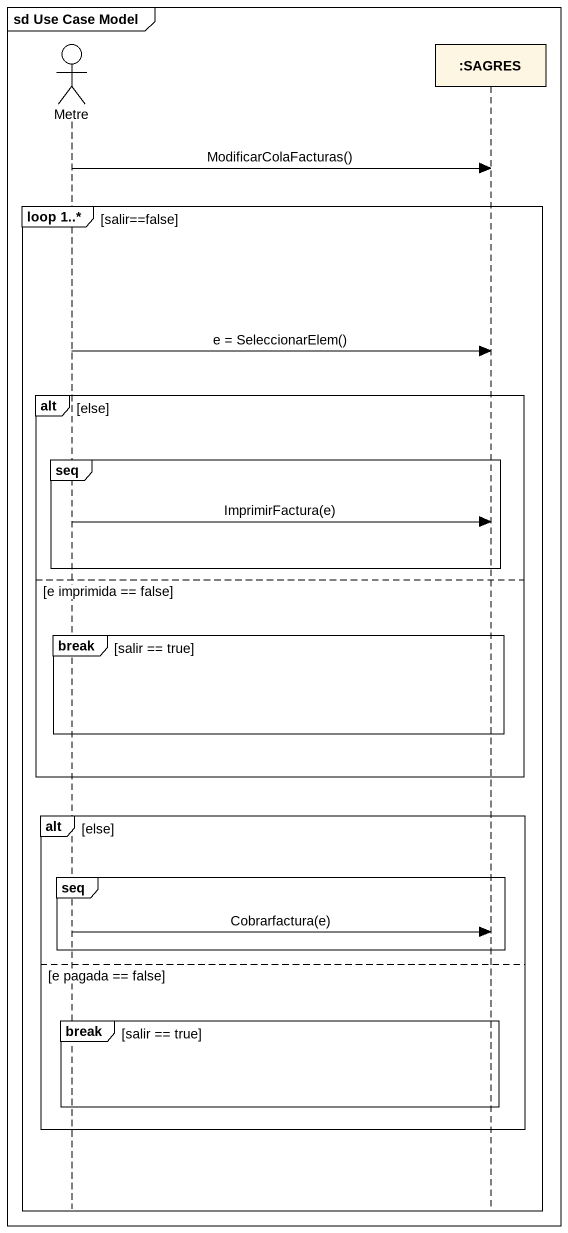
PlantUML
@startuml
mainframe sd Use Case Model
hide footbox
actor Metre
participant ":SAGRES" as SAGRES

Metre -> SAGRES : ModificarColaFacturas()
group loop 1..* [salir==false]
  Metre -> SAGRES : e = SeleccionarElem()
  alt else
    group seq
      Metre -> SAGRES : ImprimirFactura(e)
    end
  else e imprimida == false
    break salir == true
    end
  end
  alt else
    group seq
      Metre -> SAGRES : Cobrarfactura(e)
    end
  else e pagada == false
    break salir == true
    end
  end
end
@enduml
